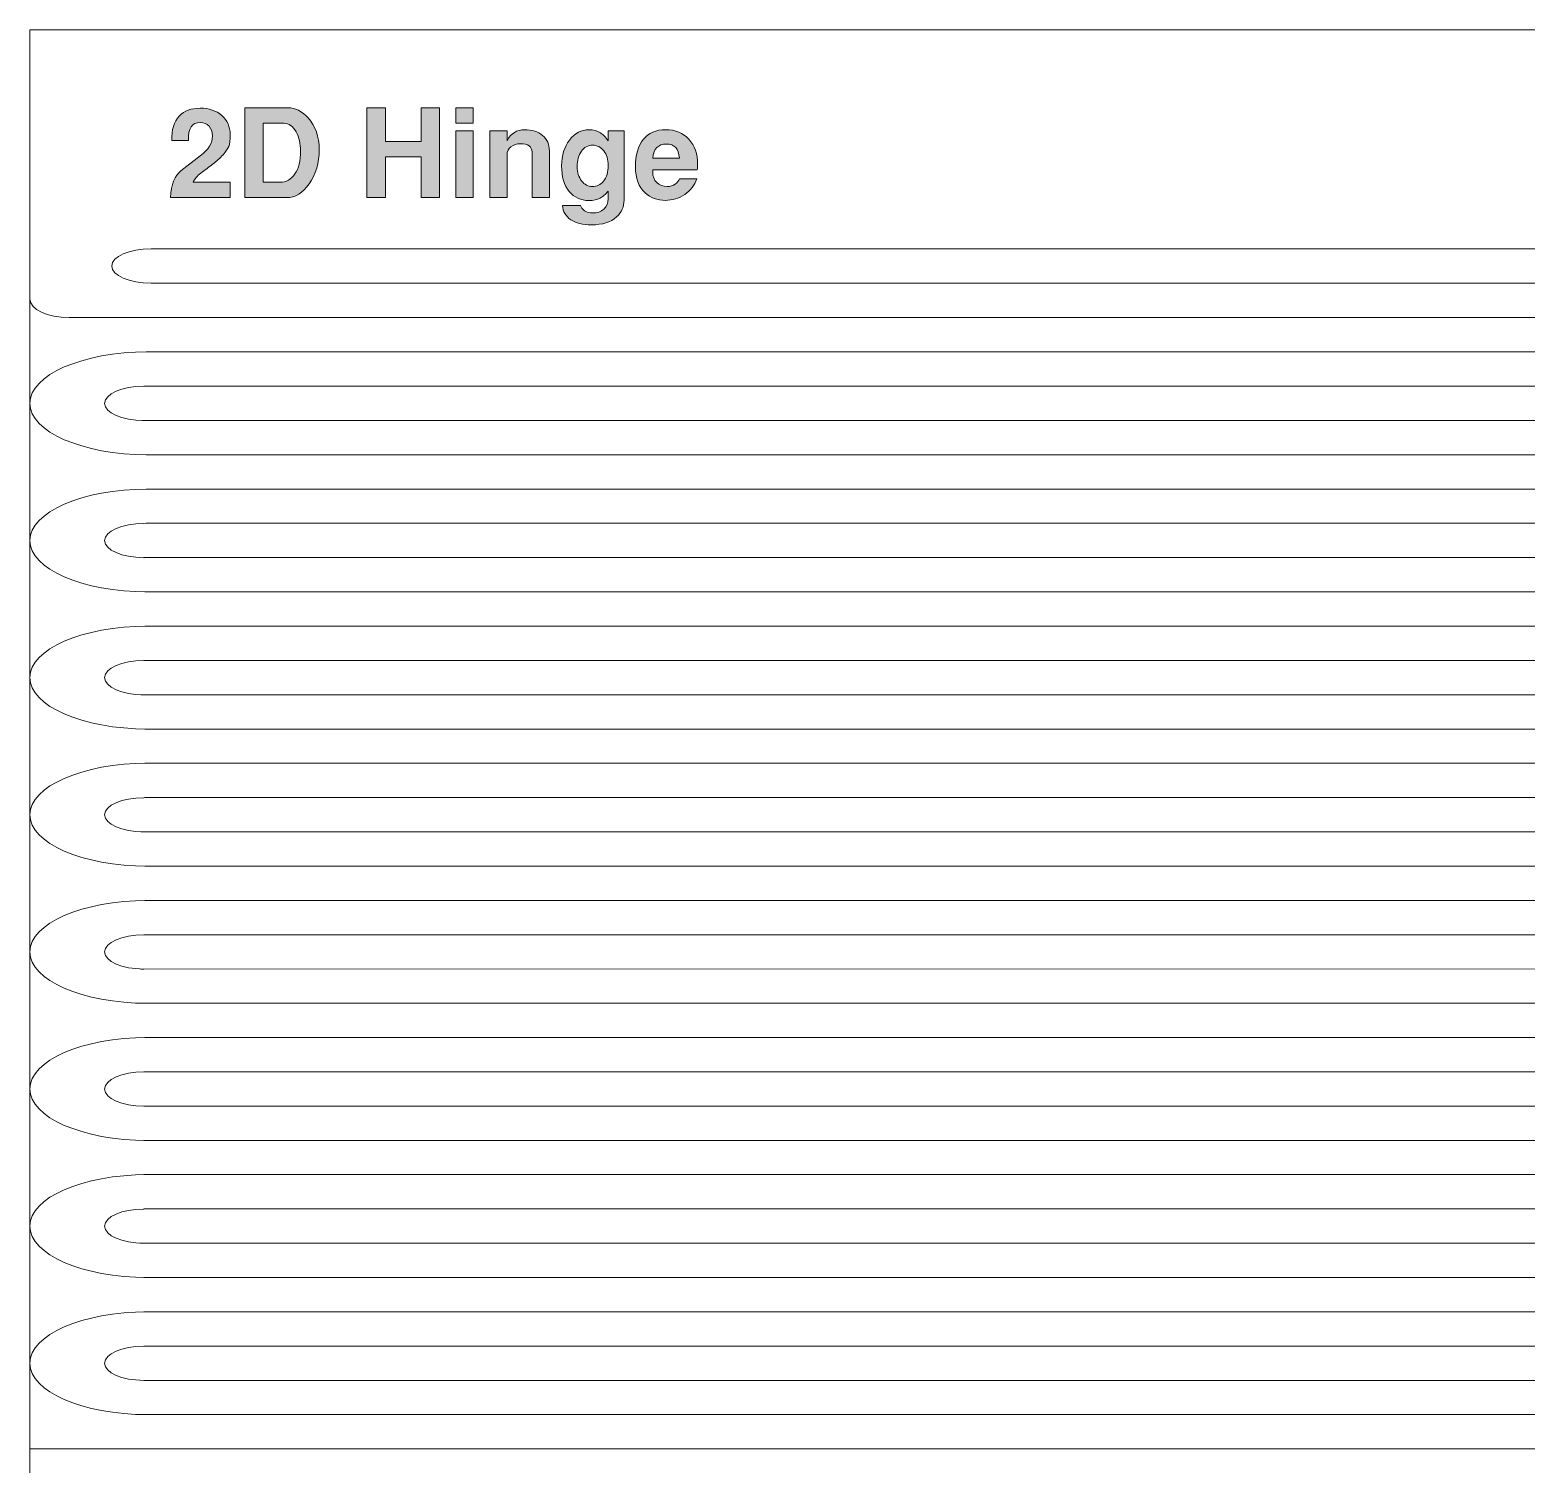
# Model space of a CAD drawing. Header units: inches. Extents: x 0.8 to 4.89, y -4.49 to -0.82.
# Drawn here: x 0.795 to 3.322, y -3.237 to -0.816 of the extents above; entities that cross this region are included whole.
import ezdxf

# ---------------------------------------------------------------- set-up
doc = ezdxf.new("R2010")
doc.units = ezdxf.units.IN
doc.header["$MEASUREMENT"] = 0
doc.layers.add('Layer 1', color=7, linetype='Continuous')

# ---------------------------------------------------------------- blocks, each defined once
blk = doc.blocks.new('block 2')
at = {"layer": 'Layer 1', "color": 7, "lineweight": 5, "true_color": 0xffffff}
for points in [[(0.7951, -4.4861), (0.7951, -0.8156), (4.8935, -0.8156), (4.8935, -4.4861), (0.7951, -4.4861)], [(0.7951, -1.2703), (0.7951, -1.2703)], [(0.8612, -3.2115), (0.8612, -3.2115)]]:
    blk.add_lwpolyline(points, dxfattribs=at)
for points, knots in [([(4.8935, -1.1852), (4.8935, -1.1852), (0.9996, -1.1852), (0.9996, -1.1852), (0.9631, -1.1852), (0.9334, -1.1982), (0.9334, -1.2143), (0.9334, -1.2303), (0.9631, -1.2433), (0.9996, -1.2433), (0.9996, -1.2433), (4.7071, -1.2433), (4.7071, -1.2433), (4.7071, -1.2433), (4.6952, -1.2433), (4.6952, -1.2433), (4.8047, -1.2433), (4.8935, -1.2823), (4.8935, -1.3303), (4.8935, -1.3754), (4.8153, -1.4124), (4.7151, -1.4168), (4.7086, -1.4171), (4.7019, -1.4172), (4.6952, -1.4172), (4.6952, -1.4172), (4.6292, -1.4171), (4.6292, -1.4171), (4.6292, -1.4171), (0.9873, -1.4171), (0.9873, -1.4171), (0.9873, -1.4171), (0.9873, -1.4173), (0.9873, -1.4173), (0.9508, -1.4173), (0.9212, -1.4302), (0.9212, -1.4462), (0.9212, -1.4621), (0.9508, -1.475), (0.9873, -1.475), (0.9873, -1.475), (0.9846, -1.475), (0.9846, -1.475), (0.9846, -1.475), (4.7021, -1.475), (4.7021, -1.475), (4.7021, -1.475), (4.6952, -1.4749), (4.6952, -1.4749), (4.8047, -1.4749), (4.8935, -1.5138), (4.8935, -1.5618), (4.8935, -1.6098), (4.8047, -1.6488), (4.6952, -1.6488), (4.6952, -1.6488), (4.7152, -1.6487), (4.7152, -1.6487), (4.7152, -1.6487), (0.9915, -1.6487), (0.9915, -1.6487), (0.9915, -1.6487), (0.9873, -1.6489), (0.9873, -1.6489), (0.9508, -1.6489), (0.9212, -1.6619), (0.9212, -1.6778), (0.9212, -1.6937), (0.9508, -1.7067), (0.9873, -1.7067), (0.9873, -1.7067), (0.9882, -1.7065), (0.9882, -1.7065), (0.9882, -1.7065), (4.7001, -1.7065), (4.7001, -1.7065), (4.7001, -1.7065), (4.6952, -1.7063), (4.6952, -1.7063), (4.8047, -1.7063), (4.8935, -1.7452), (4.8935, -1.7932), (4.8935, -1.8413), (4.8047, -1.8802), (4.6952, -1.8802), (4.6952, -1.8802), (4.6989, -1.8802), (4.6989, -1.8802), (4.6989, -1.8802), (0.9894, -1.8802), (0.9894, -1.8802), (0.9894, -1.8802), (0.9873, -1.8804), (0.9873, -1.8804), (0.9508, -1.8804), (0.9212, -1.8933), (0.9212, -1.9092), (0.9212, -1.9252), (0.9508, -1.9381), (0.9873, -1.9381), (0.9873, -1.9381), (0.9826, -1.9381), (0.9826, -1.9381), (0.9826, -1.9381), (4.6952, -1.9381), (4.6952, -1.9381), (4.6952, -1.9381), (4.6952, -1.9378), (4.6952, -1.9378), (4.8047, -1.9378), (4.8935, -1.9768), (4.8935, -2.0248), (4.8935, -2.0728), (4.8047, -2.1117), (4.6952, -2.1117), (4.6952, -2.1117), (4.6989, -2.1117), (4.6989, -2.1117), (4.6989, -2.1117), (0.9894, -2.1117), (0.9894, -2.1117), (0.9894, -2.1117), (0.9873, -2.1119), (0.9873, -2.1119), (0.9508, -2.1119), (0.9212, -2.1248), (0.9212, -2.1408), (0.9212, -2.1567), (0.9508, -2.1696), (0.9873, -2.1696), (0.9873, -2.1696), (0.9826, -2.1696), (0.9826, -2.1696), (0.9826, -2.1696), (4.6952, -2.1696), (4.6952, -2.1696), (4.6952, -2.1696), (4.6952, -2.1694), (4.6952, -2.1694), (4.8047, -2.1694), (4.8935, -2.2084), (4.8935, -2.2564), (4.8935, -2.3044), (4.8047, -2.3433), (4.6952, -2.3434), (4.6952, -2.3434), (4.6925, -2.3434), (4.6925, -2.3434), (4.6925, -2.3434), (0.9894, -2.3433), (0.9894, -2.3433), (0.9894, -2.3433), (0.9873, -2.3435), (0.9873, -2.3435), (0.9508, -2.3435), (0.9212, -2.3564), (0.9212, -2.3724), (0.9212, -2.3883), (0.9508, -2.4012), (0.9873, -2.4012), (0.9873, -2.4012), (0.9826, -2.4012), (0.9826, -2.4012), (0.9826, -2.4012), (4.6882, -2.4011), (4.6882, -2.4011), (4.6882, -2.4011), (4.6952, -2.4012), (4.6952, -2.4012), (4.8047, -2.4012), (4.8935, -2.4398), (4.8935, -2.4879), (4.8935, -2.5359), (4.8047, -2.5748), (4.6952, -2.5748), (4.6952, -2.5748), (4.7016, -2.5748), (4.7016, -2.5748), (4.7016, -2.5748), (0.9894, -2.5748), (0.9894, -2.5748), (0.9894, -2.5748), (0.9873, -2.575), (0.9873, -2.575), (0.9508, -2.575), (0.9212, -2.5879), (0.9212, -2.6038), (0.9212, -2.6198), (0.9508, -2.6327), (0.9873, -2.6327), (0.9873, -2.6327), (0.9893, -2.6326), (0.9893, -2.6326), (0.9893, -2.6326), (4.6981, -2.6326), (4.6981, -2.6326), (4.6981, -2.6326), (4.6949, -2.6324), (4.6949, -2.6324), (4.8044, -2.6324), (4.8932, -2.6713), (4.8932, -2.7194), (4.8932, -2.7674), (4.8044, -2.8063), (4.6949, -2.8063), (4.6949, -2.8063), (4.6864, -2.8063), (4.6864, -2.8063), (4.6864, -2.8063), (0.9874, -2.8063), (0.9874, -2.8063), (0.9874, -2.8063), (0.9873, -2.8065), (0.9873, -2.8065), (0.9508, -2.8065), (0.9212, -2.8194), (0.9212, -2.8353), (0.9212, -2.8513), (0.9508, -2.8642), (0.9873, -2.8642), (0.9873, -2.8642), (0.9805, -2.8642), (0.9805, -2.8642), (0.9805, -2.8642), (4.691, -2.8642), (4.691, -2.8642), (4.691, -2.8642), (4.6949, -2.8642), (4.6949, -2.8642), (4.8044, -2.8642), (4.8932, -2.9029), (4.8932, -2.9509), (4.8932, -2.9989), (4.8044, -3.0378), (4.6949, -3.0378), (4.6949, -3.0378), (4.6949, -3.0378), (4.6949, -3.0378), (4.6949, -3.0378), (0.9874, -3.0378), (0.9874, -3.0378), (0.9874, -3.0378), (0.9873, -3.038), (0.9873, -3.038), (0.9508, -3.038), (0.9212, -3.0509), (0.9212, -3.0669), (0.9212, -3.0828), (0.9508, -3.0957), (0.9873, -3.0957), (0.9873, -3.0957), (0.9874, -3.0957), (0.9874, -3.0957), (0.9874, -3.0957), (4.8274, -3.0957), (4.8274, -3.0957), (4.8274, -3.0957), (4.8274, -3.0962), (4.8274, -3.0962), (4.8639, -3.0962), (4.8935, -3.1102), (4.8935, -3.1274)], [0, 0, 0, 0, 1, 1, 1, 2, 2, 2, 3, 3, 3, 4, 4, 4, 5, 5, 5, 6, 6, 6, 7, 7, 7, 8, 8, 8, 9, 9, 9, 10, 10, 10, 11, 11, 11, 12, 12, 12, 13, 13, 13, 14, 14, 14, 15, 15, 15, 16, 16, 16, 17, 17, 17, 18, 18, 18, 19, 19, 19, 20, 20, 20, 21, 21, 21, 22, 22, 22, 23, 23, 23, 24, 24, 24, 25, 25, 25, 26, 26, 26, 27, 27, 27, 28, 28, 28, 29, 29, 29, 30, 30, 30, 31, 31, 31, 32, 32, 32, 33, 33, 33, 34, 34, 34, 35, 35, 35, 36, 36, 36, 37, 37, 37, 38, 38, 38, 39, 39, 39, 40, 40, 40, 41, 41, 41, 42, 42, 42, 43, 43, 43, 44, 44, 44, 45, 45, 45, 46, 46, 46, 47, 47, 47, 48, 48, 48, 49, 49, 49, 50, 50, 50, 51, 51, 51, 52, 52, 52, 53, 53, 53, 54, 54, 54, 55, 55, 55, 56, 56, 56, 57, 57, 57, 58, 58, 58, 59, 59, 59, 60, 60, 60, 61, 61, 61, 62, 62, 62, 63, 63, 63, 64, 64, 64, 65, 65, 65, 66, 66, 66, 67, 67, 67, 68, 68, 68, 69, 69, 69, 70, 70, 70, 71, 71, 71, 72, 72, 72, 73, 73, 73, 74, 74, 74, 75, 75, 75, 76, 76, 76, 77, 77, 77, 78, 78, 78, 79, 79, 79, 80, 80, 80, 81, 81, 81, 82, 82, 82, 83, 83, 83, 84, 84, 84, 85, 85, 85, 86, 86, 86, 87, 87, 87, 87]), ([(0.7951, -1.2703), (0.7951, -1.2875), (0.8247, -1.3014), (0.8612, -1.3014), (0.8612, -1.3014), (0.8612, -1.3014), (0.8612, -1.3014), (0.8612, -1.3014), (4.6989, -1.3014), (4.6989, -1.3014), (4.6989, -1.3014), (4.6954, -1.3014), (4.6954, -1.3014), (4.7319, -1.3014), (4.7615, -1.3144), (4.7615, -1.3304), (4.7615, -1.3456), (4.7347, -1.3581), (4.7005, -1.3593), (4.7005, -1.3593), (4.6989, -1.3593), (4.6989, -1.3593), (4.6978, -1.3594), (4.6966, -1.3594), (4.6954, -1.3594), (4.6954, -1.3594), (4.6666, -1.3593), (4.6666, -1.3593), (4.6666, -1.3593), (0.9914, -1.3593), (0.9914, -1.3593), (0.9914, -1.3593), (0.9934, -1.3593), (0.9934, -1.3593), (0.8839, -1.3593), (0.7951, -1.3982), (0.7951, -1.4461), (0.7951, -1.494), (0.8839, -1.5329), (0.9934, -1.5329), (0.9934, -1.5329), (0.9914, -1.5329), (0.9914, -1.5329), (0.9914, -1.5329), (4.6989, -1.5329), (4.6989, -1.5329), (4.6989, -1.5329), (4.6954, -1.5329), (4.6954, -1.5329), (4.7319, -1.5329), (4.7615, -1.5459), (4.7615, -1.5619), (4.7615, -1.5779), (4.7319, -1.5909), (4.6954, -1.5909), (4.6954, -1.5909), (4.6954, -1.5908), (4.6954, -1.5908), (4.6954, -1.5908), (0.9914, -1.5908), (0.9914, -1.5908), (0.9914, -1.5908), (0.9934, -1.5909), (0.9934, -1.5909), (0.8839, -1.5909), (0.7951, -1.6298), (0.7951, -1.6777), (0.7951, -1.7257), (0.8839, -1.7645), (0.9934, -1.7645), (0.9934, -1.7645), (0.9893, -1.7644), (0.9893, -1.7644), (0.9893, -1.7644), (4.677, -1.7644), (4.677, -1.7644), (4.677, -1.7644), (4.6954, -1.7644), (4.6954, -1.7644), (4.7319, -1.7644), (4.7615, -1.7773), (4.7615, -1.7933), (4.7615, -1.8093), (4.7319, -1.8223), (4.6954, -1.8223), (4.6954, -1.8223), (4.6793, -1.8223), (4.6793, -1.8223), (4.6793, -1.8223), (0.9893, -1.8223), (0.9893, -1.8223), (0.9893, -1.8223), (0.9934, -1.8223), (0.9934, -1.8223), (0.8839, -1.8223), (0.7951, -1.8612), (0.7951, -1.9091), (0.7951, -1.9571), (0.8839, -1.996), (0.9934, -1.996), (0.9934, -1.996), (0.9893, -1.996), (0.9893, -1.996), (0.9893, -1.996), (4.677, -1.996), (4.677, -1.996), (4.677, -1.996), (4.6954, -1.9959), (4.6954, -1.9959), (4.7319, -1.9959), (4.7615, -2.0089), (4.7615, -2.0249), (4.7615, -2.0409), (4.7319, -2.0538), (4.6954, -2.0538), (4.6954, -2.0538), (4.6701, -2.0538), (4.6701, -2.0538), (4.6701, -2.0538), (0.9893, -2.0538), (0.9893, -2.0538), (0.9893, -2.0538), (0.9934, -2.0538), (0.9934, -2.0538), (0.8839, -2.0539), (0.7951, -2.0927), (0.7951, -2.1407), (0.7951, -2.1886), (0.8839, -2.2275), (0.9934, -2.2275), (0.9934, -2.2275), (0.9893, -2.2275), (0.9893, -2.2275), (0.9893, -2.2275), (4.6969, -2.2275), (4.6969, -2.2275), (4.6969, -2.2275), (4.6954, -2.2275), (4.6954, -2.2275), (4.7319, -2.2275), (4.7615, -2.2405), (4.7615, -2.2565), (4.7615, -2.2725), (4.7319, -2.2855), (4.6954, -2.2855), (4.6954, -2.2855), (4.6969, -2.2854), (4.6969, -2.2854), (4.6969, -2.2854), (0.9893, -2.2854), (0.9893, -2.2854), (0.9893, -2.2854), (0.9934, -2.2855), (0.9934, -2.2855), (0.8839, -2.2855), (0.7951, -2.3243), (0.7951, -2.3723), (0.7951, -2.4202), (0.8839, -2.4591), (0.9934, -2.4591), (0.9934, -2.4591), (0.9893, -2.459), (0.9893, -2.459), (0.9893, -2.459), (4.6969, -2.459), (4.6969, -2.459), (4.6969, -2.459), (4.6954, -2.459), (4.6954, -2.459), (4.7319, -2.459), (4.7615, -2.4719), (4.7615, -2.4879), (4.7615, -2.5039), (4.7319, -2.5169), (4.6954, -2.5169), (4.6954, -2.5169), (4.6969, -2.5169), (4.6969, -2.5169), (4.6969, -2.5169), (0.9893, -2.5169), (0.9893, -2.5169), (0.9893, -2.5169), (0.9934, -2.5169), (0.9934, -2.5169), (0.8839, -2.5169), (0.7951, -2.5558), (0.7951, -2.6037), (0.7951, -2.6517), (0.8839, -2.6906), (0.9934, -2.6906), (0.9934, -2.6906), (0.9873, -2.6905), (0.9873, -2.6905), (0.9873, -2.6905), (4.6949, -2.6905), (4.6949, -2.6905), (4.6949, -2.6905), (4.6951, -2.6905), (4.6951, -2.6905), (4.7316, -2.6905), (4.7612, -2.7034), (4.7612, -2.7194), (4.7612, -2.7354), (4.7316, -2.7484), (4.6951, -2.7484), (4.6951, -2.7484), (4.6949, -2.7484), (4.6949, -2.7484), (4.6949, -2.7484), (0.9873, -2.7484), (0.9873, -2.7484), (0.9873, -2.7484), (0.9934, -2.7484), (0.9934, -2.7484), (0.8839, -2.7484), (0.7951, -2.7873), (0.7951, -2.8352), (0.7951, -2.8832), (0.8839, -2.9221), (0.9934, -2.9221), (0.9934, -2.9221), (0.9873, -2.9221), (0.9873, -2.9221), (0.9873, -2.9221), (4.691, -2.9221), (4.691, -2.9221), (4.691, -2.9221), (4.6949, -2.9221), (4.6949, -2.9221), (4.6949, -2.9221), (4.6951, -2.922), (4.6951, -2.922), (4.7316, -2.922), (4.7612, -2.935), (4.7612, -2.951), (4.7612, -2.967), (4.7316, -2.98), (4.6951, -2.98), (4.6951, -2.98), (4.6949, -2.98), (4.6949, -2.98), (4.6949, -2.98), (4.6913, -2.98), (4.6913, -2.98), (4.6913, -2.98), (0.9873, -2.98), (0.9873, -2.98), (0.9873, -2.98), (0.9934, -2.98), (0.9934, -2.98), (0.8839, -2.98), (0.7951, -3.0188), (0.7951, -3.0668), (0.7951, -3.1147), (0.8839, -3.1536), (0.9934, -3.1536), (0.9934, -3.1536), (0.9873, -3.1536), (0.9873, -3.1536), (0.9873, -3.1536), (4.6949, -3.1536), (4.6949, -3.1536), (4.6949, -3.1536), (4.6951, -3.1534), (4.6951, -3.1534), (4.7316, -3.1534), (4.7612, -3.1664), (4.7612, -3.1824), (4.7612, -3.1985), (4.7316, -3.2115), (4.6951, -3.2115), (4.6951, -3.2115), (4.6949, -3.2115), (4.6949, -3.2115), (4.6949, -3.2115), (0.7951, -3.2115), (0.7951, -3.2115)], [0, 0, 0, 0, 1, 1, 1, 2, 2, 2, 3, 3, 3, 4, 4, 4, 5, 5, 5, 6, 6, 6, 7, 7, 7, 8, 8, 8, 9, 9, 9, 10, 10, 10, 11, 11, 11, 12, 12, 12, 13, 13, 13, 14, 14, 14, 15, 15, 15, 16, 16, 16, 17, 17, 17, 18, 18, 18, 19, 19, 19, 20, 20, 20, 21, 21, 21, 22, 22, 22, 23, 23, 23, 24, 24, 24, 25, 25, 25, 26, 26, 26, 27, 27, 27, 28, 28, 28, 29, 29, 29, 30, 30, 30, 31, 31, 31, 32, 32, 32, 33, 33, 33, 34, 34, 34, 35, 35, 35, 36, 36, 36, 37, 37, 37, 38, 38, 38, 39, 39, 39, 40, 40, 40, 41, 41, 41, 42, 42, 42, 43, 43, 43, 44, 44, 44, 45, 45, 45, 46, 46, 46, 47, 47, 47, 48, 48, 48, 49, 49, 49, 50, 50, 50, 51, 51, 51, 52, 52, 52, 53, 53, 53, 54, 54, 54, 55, 55, 55, 56, 56, 56, 57, 57, 57, 58, 58, 58, 59, 59, 59, 60, 60, 60, 61, 61, 61, 62, 62, 62, 63, 63, 63, 64, 64, 64, 65, 65, 65, 66, 66, 66, 67, 67, 67, 68, 68, 68, 69, 69, 69, 70, 70, 70, 71, 71, 71, 72, 72, 72, 73, 73, 73, 74, 74, 74, 75, 75, 75, 76, 76, 76, 77, 77, 77, 78, 78, 78, 79, 79, 79, 80, 80, 80, 81, 81, 81, 82, 82, 82, 83, 83, 83, 84, 84, 84, 85, 85, 85, 86, 86, 86, 87, 87, 87, 88, 88, 88, 89, 89, 89, 90, 90, 90, 91, 91, 91, 92, 92, 92, 92])]:
    blk.add_open_spline(points, degree=3, knots=knots, dxfattribs=at)
blk = doc.blocks.new('block 3')
at = {"layer": 'Layer 1', "true_color": 0xed1f24}
h = blk.add_hatch(color=240, dxfattribs=at)
h.dxf.hatch_style = 2
edge = h.paths.add_edge_path()
edge.add_spline(control_points=[(1.1333, -0.9922), (1.1333, -1.0013), (1.1325, -1.0082), (1.1308, -1.0126), (1.1294, -1.0161), (1.1262, -1.0207), (1.1212, -1.0263), (1.1162, -1.032), (1.1103, -1.0374), (1.1036, -1.0424), (1.0969, -1.0474), (1.0903, -1.0524), (1.0839, -1.0573), (1.0775, -1.0622), (1.0731, -1.0674), (1.0706, -1.0728), (1.0706, -1.0728), (1.1333, -1.0728), (1.1333, -1.0728), (1.1333, -1.0728), (1.1333, -1.0988), (1.1333, -1.0988), (1.1333, -1.0988), (1.0325, -1.0988), (1.0325, -1.0988), (1.0337, -1.0766), (1.0396, -1.0615), (1.0501, -1.0534), (1.0501, -1.0534), (1.0829, -1.0282), (1.0829, -1.0282), (1.0966, -1.0177), (1.1035, -1.0066), (1.1035, -0.9949), (1.1035, -0.9882), (1.1016, -0.9827), (1.0977, -0.9783), (1.0938, -0.974), (1.0889, -0.9718), (1.0829, -0.9718), (1.0687, -0.9718), (1.062, -0.9819), (1.0628, -1.0022), (1.0628, -1.0022), (1.0347, -1.0022), (1.0347, -1.0022), (1.0342, -0.9843), (1.0384, -0.9706), (1.0472, -0.9611), (1.0557, -0.9523), (1.0675, -0.9478), (1.0827, -0.9478), (1.0977, -0.9478), (1.1099, -0.9519), (1.1192, -0.9602), (1.1286, -0.9685), (1.1333, -0.9791), (1.1333, -0.9922)], knot_values=[0, 0, 0, 0, 1, 1, 1, 2, 2, 2, 3, 3, 3, 4, 4, 4, 5, 5, 5, 6, 6, 6, 7, 7, 7, 8, 8, 8, 9, 9, 9, 10, 10, 10, 11, 11, 11, 12, 12, 12, 13, 13, 13, 14, 14, 14, 15, 15, 15, 16, 16, 16, 17, 17, 17, 18, 18, 18, 19, 19, 19, 19], degree=3, periodic=1)
h = blk.add_hatch(color=240, dxfattribs=at)
h.dxf.hatch_style = 2
edge = h.paths.add_edge_path()
edge.add_spline(control_points=[(1.2837, -1.0176), (1.2837, -1.0404), (1.278, -1.0598), (1.2666, -1.0757), (1.2558, -1.0911), (1.2432, -1.0988), (1.2287, -1.0988), (1.2287, -1.0988), (1.1579, -1.0988), (1.1579, -1.0988), (1.1579, -1.0988), (1.1579, -0.947), (1.1579, -0.947), (1.1579, -0.947), (1.231, -0.947), (1.231, -0.947), (1.2431, -0.947), (1.2544, -0.9527), (1.265, -0.9643), (1.2775, -0.978), (1.2837, -0.9958), (1.2837, -1.0176)], knot_values=[0, 0, 0, 0, 1, 1, 1, 2, 2, 2, 3, 3, 3, 4, 4, 4, 5, 5, 5, 6, 6, 6, 7, 7, 7, 7], degree=3, periodic=1)
edge = h.paths.add_edge_path()
edge.add_spline(control_points=[(1.2523, -1.0201), (1.2523, -1.0077), (1.2497, -0.997), (1.2445, -0.9878), (1.2391, -0.9781), (1.2323, -0.9732), (1.2241, -0.9732), (1.2241, -0.9732), (1.1891, -0.9732), (1.1891, -0.9732), (1.1891, -0.9732), (1.1891, -1.0728), (1.1891, -1.0728), (1.1891, -1.0728), (1.2179, -1.0728), (1.2179, -1.0728), (1.228, -1.0728), (1.2363, -1.0681), (1.2427, -1.0587), (1.2491, -1.0494), (1.2523, -1.0365), (1.2523, -1.0201)], knot_values=[0, 0, 0, 0, 1, 1, 1, 2, 2, 2, 3, 3, 3, 4, 4, 4, 5, 5, 5, 6, 6, 6, 7, 7, 7, 7], degree=3, periodic=1)
h = blk.add_hatch(color=240, dxfattribs=at)
h.dxf.hatch_style = 2
h.paths.add_polyline_path([(1.487, -1.0988), (1.4558, -1.0988), (1.4558, -1.0301), (1.3956, -1.0301), (1.3956, -1.0988), (1.3643, -1.0988), (1.3643, -0.947), (1.3956, -0.947), (1.3956, -1.0041), (1.4558, -1.0041), (1.4558, -0.947), (1.487, -0.947)])
h = blk.add_hatch(color=240, dxfattribs=at)
h.dxf.hatch_style = 2
h.paths.add_polyline_path([(1.5439, -0.973), (1.5147, -0.973), (1.5147, -0.947), (1.5439, -0.947)])
h.paths.add_polyline_path([(1.5439, -1.0988), (1.5147, -1.0988), (1.5147, -0.9859), (1.5439, -0.9859)])
h = blk.add_hatch(color=240, dxfattribs=at)
h.dxf.hatch_style = 2
edge = h.paths.add_edge_path()
edge.add_spline(control_points=[(1.6725, -1.0988), (1.6725, -1.0988), (1.6433, -1.0988), (1.6433, -1.0988), (1.6433, -1.0988), (1.6433, -1.0213), (1.6433, -1.0213), (1.6433, -1.0172), (1.6415, -1.0139), (1.6381, -1.0115), (1.6346, -1.009), (1.6299, -1.0078), (1.6239, -1.0078), (1.6174, -1.0078), (1.6119, -1.0095), (1.6076, -1.013), (1.6032, -1.0165), (1.601, -1.0209), (1.601, -1.0261), (1.601, -1.0261), (1.601, -1.0988), (1.601, -1.0988), (1.601, -1.0988), (1.5718, -1.0988), (1.5718, -1.0988), (1.5718, -1.0988), (1.5718, -0.9859), (1.5718, -0.9859), (1.5718, -0.9859), (1.601, -0.9859), (1.601, -0.9859), (1.601, -0.9859), (1.601, -1.0028), (1.601, -1.0028), (1.6075, -0.9903), (1.6174, -0.9841), (1.6306, -0.9841), (1.6432, -0.9841), (1.6534, -0.9873), (1.661, -0.9938), (1.6686, -1.0004), (1.6725, -1.009), (1.6725, -1.0197), (1.6725, -1.0197), (1.6725, -1.0988), (1.6725, -1.0988)], knot_values=[0, 0, 0, 0, 1, 1, 1, 2, 2, 2, 3, 3, 3, 4, 4, 4, 5, 5, 5, 6, 6, 6, 7, 7, 7, 8, 8, 8, 9, 9, 9, 10, 10, 10, 11, 11, 11, 12, 12, 12, 13, 13, 13, 14, 14, 14, 15, 15, 15, 15], degree=3, periodic=1)
h = blk.add_hatch(color=240, dxfattribs=at)
h.dxf.hatch_style = 2
edge = h.paths.add_edge_path()
edge.add_spline(control_points=[(1.7987, -1.103), (1.7987, -1.1143), (1.7945, -1.1237), (1.786, -1.1313), (1.7761, -1.1402), (1.762, -1.1447), (1.7437, -1.1447), (1.7288, -1.1447), (1.7171, -1.1418), (1.7086, -1.136), (1.7001, -1.1303), (1.6954, -1.1223), (1.6947, -1.112), (1.6947, -1.112), (1.7253, -1.112), (1.7253, -1.112), (1.726, -1.1153), (1.7283, -1.1183), (1.732, -1.1208), (1.7358, -1.1234), (1.7403, -1.1247), (1.7454, -1.1247), (1.7532, -1.1247), (1.7596, -1.1225), (1.7645, -1.1181), (1.7694, -1.1137), (1.7718, -1.1079), (1.7718, -1.1007), (1.7718, -1.0932), (1.7718, -1.0888), (1.7716, -1.0876), (1.767, -1.0933), (1.7626, -1.0973), (1.7584, -1.0995), (1.7534, -1.1023), (1.747, -1.1036), (1.7394, -1.1036), (1.7254, -1.1036), (1.7143, -1.0986), (1.7061, -1.0884), (1.6974, -1.0779), (1.6931, -1.0634), (1.6931, -1.0449), (1.6931, -1.0277), (1.6975, -1.0132), (1.7065, -1.0016), (1.7154, -0.9899), (1.7264, -0.9841), (1.7396, -0.9841), (1.747, -0.9841), (1.7533, -0.9858), (1.7586, -0.9893), (1.7625, -0.9919), (1.7669, -0.9964), (1.7718, -1.0028), (1.7718, -1.0028), (1.7718, -0.9859), (1.7718, -0.9859), (1.7718, -0.9859), (1.7987, -0.9859), (1.7987, -0.9859), (1.7987, -0.9859), (1.7987, -1.103), (1.7987, -1.103)], knot_values=[0, 0, 0, 0, 1, 1, 1, 2, 2, 2, 3, 3, 3, 4, 4, 4, 5, 5, 5, 6, 6, 6, 7, 7, 7, 8, 8, 8, 9, 9, 9, 10, 10, 10, 11, 11, 11, 12, 12, 12, 13, 13, 13, 14, 14, 14, 15, 15, 15, 16, 16, 16, 17, 17, 17, 18, 18, 18, 19, 19, 19, 20, 20, 20, 21, 21, 21, 21], degree=3, periodic=1)
edge = h.paths.add_edge_path()
edge.add_spline(control_points=[(1.7718, -1.0441), (1.7718, -1.0343), (1.7693, -1.0263), (1.7643, -1.0199), (1.7593, -1.0135), (1.753, -1.0103), (1.7454, -1.0103), (1.7376, -1.0103), (1.7313, -1.0137), (1.7266, -1.0204), (1.7219, -1.0272), (1.7195, -1.0358), (1.7195, -1.0464), (1.7195, -1.0559), (1.722, -1.064), (1.7269, -1.0704), (1.7319, -1.0769), (1.7379, -1.0801), (1.7449, -1.0801), (1.7527, -1.0801), (1.759, -1.0771), (1.7639, -1.0711), (1.7692, -1.0646), (1.7718, -1.0556), (1.7718, -1.0441)], knot_values=[0, 0, 0, 0, 1, 1, 1, 2, 2, 2, 3, 3, 3, 4, 4, 4, 5, 5, 5, 6, 6, 6, 7, 7, 7, 8, 8, 8, 8], degree=3, periodic=1)
h = blk.add_hatch(color=240, dxfattribs=at)
h.dxf.hatch_style = 2
edge = h.paths.add_edge_path()
edge.add_spline(control_points=[(1.9229, -1.0426), (1.9229, -1.0459), (1.9227, -1.0489), (1.9222, -1.0516), (1.9222, -1.0516), (1.8475, -1.0516), (1.8475, -1.0516), (1.8472, -1.0524), (1.847, -1.0537), (1.847, -1.0555), (1.847, -1.0629), (1.8493, -1.0688), (1.8538, -1.0733), (1.8584, -1.0778), (1.8643, -1.0801), (1.8716, -1.0801), (1.8764, -1.0801), (1.8809, -1.0787), (1.885, -1.0759), (1.8887, -1.0733), (1.8911, -1.0703), (1.892, -1.067), (1.892, -1.067), (1.9216, -1.067), (1.9216, -1.067), (1.9177, -1.0779), (1.9109, -1.0868), (1.9011, -1.0934), (1.8913, -1.1001), (1.8804, -1.1034), (1.8683, -1.1034), (1.8548, -1.1034), (1.8435, -1.0992), (1.8343, -1.0907), (1.8234, -1.0806), (1.8179, -1.0661), (1.8179, -1.0472), (1.8179, -1.0269), (1.8223, -1.0113), (1.8311, -1.0004), (1.8399, -0.9895), (1.8526, -0.9841), (1.8691, -0.9841), (1.8852, -0.9841), (1.8982, -0.9894), (1.9081, -1.0002), (1.9179, -1.011), (1.9229, -1.0251), (1.9229, -1.0426)], knot_values=[0, 0, 0, 0, 1, 1, 1, 2, 2, 2, 3, 3, 3, 4, 4, 4, 5, 5, 5, 6, 6, 6, 7, 7, 7, 8, 8, 8, 9, 9, 9, 10, 10, 10, 11, 11, 11, 12, 12, 12, 13, 13, 13, 14, 14, 14, 15, 15, 15, 16, 16, 16, 16], degree=3, periodic=1)
edge = h.paths.add_edge_path()
edge.add_spline(control_points=[(1.892, -1.032), (1.8912, -1.0163), (1.8839, -1.0084), (1.8702, -1.0084), (1.8563, -1.0084), (1.8486, -1.0163), (1.847, -1.032), (1.847, -1.032), (1.892, -1.032), (1.892, -1.032)], knot_values=[0, 0, 0, 0, 1, 1, 1, 2, 2, 2, 3, 3, 3, 3], degree=3, periodic=1)
at = {"layer": 'Layer 1', "lineweight": 0}
for points in [[(1.487, -1.0988), (1.4558, -1.0988), (1.4558, -1.0301), (1.3956, -1.0301), (1.3956, -1.0988), (1.3643, -1.0988), (1.3643, -0.947), (1.3956, -0.947), (1.3956, -1.0041), (1.4558, -1.0041), (1.4558, -0.947), (1.487, -0.947), (1.487, -1.0988)], [(1.5439, -0.973), (1.5147, -0.973), (1.5147, -0.947), (1.5439, -0.947), (1.5439, -0.973)], [(1.5439, -1.0988), (1.5147, -1.0988), (1.5147, -0.9859), (1.5439, -0.9859), (1.5439, -1.0988)]]:
    blk.add_lwpolyline(points, dxfattribs=at)
for points, knots in [([(1.1333, -0.9922), (1.1333, -1.0013), (1.1325, -1.0082), (1.1308, -1.0126), (1.1294, -1.0161), (1.1262, -1.0207), (1.1212, -1.0263), (1.1162, -1.032), (1.1103, -1.0374), (1.1036, -1.0424), (1.0969, -1.0474), (1.0903, -1.0524), (1.0839, -1.0573), (1.0775, -1.0622), (1.0731, -1.0674), (1.0706, -1.0728), (1.0706, -1.0728), (1.1333, -1.0728), (1.1333, -1.0728), (1.1333, -1.0728), (1.1333, -1.0988), (1.1333, -1.0988), (1.1333, -1.0988), (1.0325, -1.0988), (1.0325, -1.0988), (1.0337, -1.0766), (1.0396, -1.0615), (1.0501, -1.0534), (1.0501, -1.0534), (1.0829, -1.0282), (1.0829, -1.0282), (1.0966, -1.0177), (1.1035, -1.0066), (1.1035, -0.9949), (1.1035, -0.9882), (1.1016, -0.9827), (1.0977, -0.9783), (1.0938, -0.974), (1.0889, -0.9718), (1.0829, -0.9718), (1.0687, -0.9718), (1.062, -0.9819), (1.0628, -1.0022), (1.0628, -1.0022), (1.0347, -1.0022), (1.0347, -1.0022), (1.0342, -0.9843), (1.0384, -0.9706), (1.0472, -0.9611), (1.0557, -0.9523), (1.0675, -0.9478), (1.0827, -0.9478), (1.0977, -0.9478), (1.1099, -0.9519), (1.1192, -0.9602), (1.1286, -0.9685), (1.1333, -0.9791), (1.1333, -0.9922)], [0, 0, 0, 0, 1, 1, 1, 2, 2, 2, 3, 3, 3, 4, 4, 4, 5, 5, 5, 6, 6, 6, 7, 7, 7, 8, 8, 8, 9, 9, 9, 10, 10, 10, 11, 11, 11, 12, 12, 12, 13, 13, 13, 14, 14, 14, 15, 15, 15, 16, 16, 16, 17, 17, 17, 18, 18, 18, 19, 19, 19, 19]), ([(1.2837, -1.0176), (1.2837, -1.0404), (1.278, -1.0598), (1.2666, -1.0757), (1.2558, -1.0911), (1.2432, -1.0988), (1.2287, -1.0988), (1.2287, -1.0988), (1.1579, -1.0988), (1.1579, -1.0988), (1.1579, -1.0988), (1.1579, -0.947), (1.1579, -0.947), (1.1579, -0.947), (1.231, -0.947), (1.231, -0.947), (1.2431, -0.947), (1.2544, -0.9527), (1.265, -0.9643), (1.2775, -0.978), (1.2837, -0.9958), (1.2837, -1.0176)], [0, 0, 0, 0, 1, 1, 1, 2, 2, 2, 3, 3, 3, 4, 4, 4, 5, 5, 5, 6, 6, 6, 7, 7, 7, 7]), ([(1.2523, -1.0201), (1.2523, -1.0077), (1.2497, -0.997), (1.2445, -0.9878), (1.2391, -0.9781), (1.2323, -0.9732), (1.2241, -0.9732), (1.2241, -0.9732), (1.1891, -0.9732), (1.1891, -0.9732), (1.1891, -0.9732), (1.1891, -1.0728), (1.1891, -1.0728), (1.1891, -1.0728), (1.2179, -1.0728), (1.2179, -1.0728), (1.228, -1.0728), (1.2363, -1.0681), (1.2427, -1.0587), (1.2491, -1.0494), (1.2523, -1.0365), (1.2523, -1.0201)], [0, 0, 0, 0, 1, 1, 1, 2, 2, 2, 3, 3, 3, 4, 4, 4, 5, 5, 5, 6, 6, 6, 7, 7, 7, 7]), ([(1.6725, -1.0988), (1.6725, -1.0988), (1.6433, -1.0988), (1.6433, -1.0988), (1.6433, -1.0988), (1.6433, -1.0213), (1.6433, -1.0213), (1.6433, -1.0172), (1.6415, -1.0139), (1.6381, -1.0115), (1.6346, -1.009), (1.6299, -1.0078), (1.6239, -1.0078), (1.6174, -1.0078), (1.6119, -1.0095), (1.6076, -1.013), (1.6032, -1.0165), (1.601, -1.0209), (1.601, -1.0261), (1.601, -1.0261), (1.601, -1.0988), (1.601, -1.0988), (1.601, -1.0988), (1.5718, -1.0988), (1.5718, -1.0988), (1.5718, -1.0988), (1.5718, -0.9859), (1.5718, -0.9859), (1.5718, -0.9859), (1.601, -0.9859), (1.601, -0.9859), (1.601, -0.9859), (1.601, -1.0028), (1.601, -1.0028), (1.6075, -0.9903), (1.6174, -0.9841), (1.6306, -0.9841), (1.6432, -0.9841), (1.6534, -0.9873), (1.661, -0.9938), (1.6686, -1.0004), (1.6725, -1.009), (1.6725, -1.0197), (1.6725, -1.0197), (1.6725, -1.0988), (1.6725, -1.0988)], [0, 0, 0, 0, 1, 1, 1, 2, 2, 2, 3, 3, 3, 4, 4, 4, 5, 5, 5, 6, 6, 6, 7, 7, 7, 8, 8, 8, 9, 9, 9, 10, 10, 10, 11, 11, 11, 12, 12, 12, 13, 13, 13, 14, 14, 14, 15, 15, 15, 15]), ([(1.7987, -1.103), (1.7987, -1.1143), (1.7945, -1.1237), (1.786, -1.1313), (1.7761, -1.1402), (1.762, -1.1447), (1.7437, -1.1447), (1.7288, -1.1447), (1.7171, -1.1418), (1.7086, -1.136), (1.7001, -1.1303), (1.6954, -1.1223), (1.6947, -1.112), (1.6947, -1.112), (1.7253, -1.112), (1.7253, -1.112), (1.726, -1.1153), (1.7283, -1.1183), (1.732, -1.1208), (1.7358, -1.1234), (1.7403, -1.1247), (1.7454, -1.1247), (1.7532, -1.1247), (1.7596, -1.1225), (1.7645, -1.1181), (1.7694, -1.1137), (1.7718, -1.1079), (1.7718, -1.1007), (1.7718, -1.0932), (1.7718, -1.0888), (1.7716, -1.0876), (1.767, -1.0933), (1.7626, -1.0973), (1.7584, -1.0995), (1.7534, -1.1023), (1.747, -1.1036), (1.7394, -1.1036), (1.7254, -1.1036), (1.7143, -1.0986), (1.7061, -1.0884), (1.6974, -1.0779), (1.6931, -1.0634), (1.6931, -1.0449), (1.6931, -1.0277), (1.6975, -1.0132), (1.7065, -1.0016), (1.7154, -0.9899), (1.7264, -0.9841), (1.7396, -0.9841), (1.747, -0.9841), (1.7533, -0.9858), (1.7586, -0.9893), (1.7625, -0.9919), (1.7669, -0.9964), (1.7718, -1.0028), (1.7718, -1.0028), (1.7718, -0.9859), (1.7718, -0.9859), (1.7718, -0.9859), (1.7987, -0.9859), (1.7987, -0.9859), (1.7987, -0.9859), (1.7987, -1.103), (1.7987, -1.103)], [0, 0, 0, 0, 1, 1, 1, 2, 2, 2, 3, 3, 3, 4, 4, 4, 5, 5, 5, 6, 6, 6, 7, 7, 7, 8, 8, 8, 9, 9, 9, 10, 10, 10, 11, 11, 11, 12, 12, 12, 13, 13, 13, 14, 14, 14, 15, 15, 15, 16, 16, 16, 17, 17, 17, 18, 18, 18, 19, 19, 19, 20, 20, 20, 21, 21, 21, 21]), ([(1.9229, -1.0426), (1.9229, -1.0459), (1.9227, -1.0489), (1.9222, -1.0516), (1.9222, -1.0516), (1.8475, -1.0516), (1.8475, -1.0516), (1.8472, -1.0524), (1.847, -1.0537), (1.847, -1.0555), (1.847, -1.0629), (1.8493, -1.0688), (1.8538, -1.0733), (1.8584, -1.0778), (1.8643, -1.0801), (1.8716, -1.0801), (1.8764, -1.0801), (1.8809, -1.0787), (1.885, -1.0759), (1.8887, -1.0733), (1.8911, -1.0703), (1.892, -1.067), (1.892, -1.067), (1.9216, -1.067), (1.9216, -1.067), (1.9177, -1.0779), (1.9109, -1.0868), (1.9011, -1.0934), (1.8913, -1.1001), (1.8804, -1.1034), (1.8683, -1.1034), (1.8548, -1.1034), (1.8435, -1.0992), (1.8343, -1.0907), (1.8234, -1.0806), (1.8179, -1.0661), (1.8179, -1.0472), (1.8179, -1.0269), (1.8223, -1.0113), (1.8311, -1.0004), (1.8399, -0.9895), (1.8526, -0.9841), (1.8691, -0.9841), (1.8852, -0.9841), (1.8982, -0.9894), (1.9081, -1.0002), (1.9179, -1.011), (1.9229, -1.0251), (1.9229, -1.0426)], [0, 0, 0, 0, 1, 1, 1, 2, 2, 2, 3, 3, 3, 4, 4, 4, 5, 5, 5, 6, 6, 6, 7, 7, 7, 8, 8, 8, 9, 9, 9, 10, 10, 10, 11, 11, 11, 12, 12, 12, 13, 13, 13, 14, 14, 14, 15, 15, 15, 16, 16, 16, 16]), ([(1.7718, -1.0441), (1.7718, -1.0343), (1.7693, -1.0263), (1.7643, -1.0199), (1.7593, -1.0135), (1.753, -1.0103), (1.7454, -1.0103), (1.7376, -1.0103), (1.7313, -1.0137), (1.7266, -1.0204), (1.7219, -1.0272), (1.7195, -1.0358), (1.7195, -1.0464), (1.7195, -1.0559), (1.722, -1.064), (1.7269, -1.0704), (1.7319, -1.0769), (1.7379, -1.0801), (1.7449, -1.0801), (1.7527, -1.0801), (1.759, -1.0771), (1.7639, -1.0711), (1.7692, -1.0646), (1.7718, -1.0556), (1.7718, -1.0441)], [0, 0, 0, 0, 1, 1, 1, 2, 2, 2, 3, 3, 3, 4, 4, 4, 5, 5, 5, 6, 6, 6, 7, 7, 7, 8, 8, 8, 8]), ([(1.892, -1.032), (1.8912, -1.0163), (1.8839, -1.0084), (1.8702, -1.0084), (1.8563, -1.0084), (1.8486, -1.0163), (1.847, -1.032), (1.847, -1.032), (1.892, -1.032), (1.892, -1.032)], [0, 0, 0, 0, 1, 1, 1, 2, 2, 2, 3, 3, 3, 3])]:
    blk.add_open_spline(points, degree=3, knots=knots, dxfattribs=at)

msp = doc.modelspace()

# ---------------------------------------------------------------- block references
at = {"layer": 'Layer 1'}
for name in ['block 2', 'block 3']:
    msp.add_blockref(name, (0, 0), dxfattribs=at)

doc.saveas('drawing.dxf')
